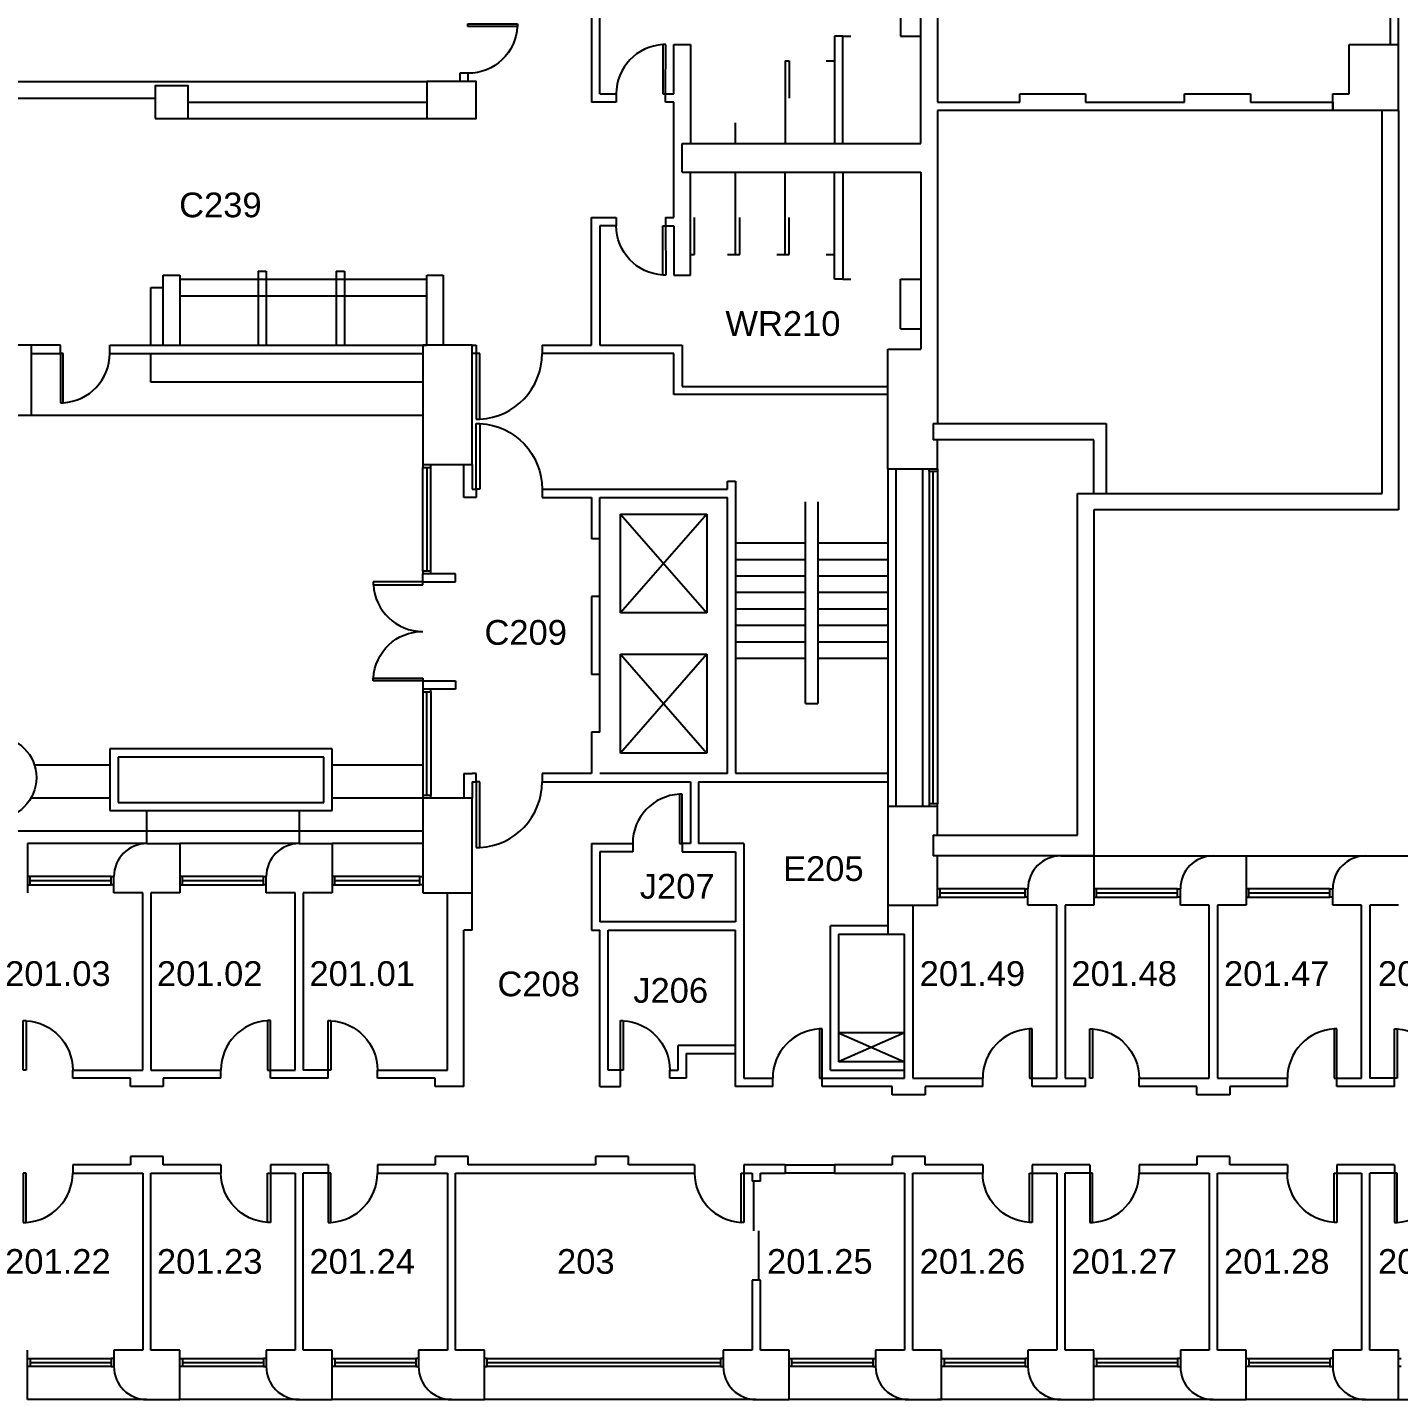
# Model space of a CAD drawing. Header units: inches. Extents: x -1726 to 1697, y -666 to 1878.
# Drawn here: x -484 to 515, y -666 to 333 of the extents above; entities that cross this region are included whole.
import ezdxf

# ---------------------------------------------------------------- set-up
doc = ezdxf.new("R2010")
doc.units = ezdxf.units.IN
doc.header["$MEASUREMENT"] = 0
doc.layers.get('0').update_dxf_attribs({"linetype": 'CONTINUOUS'})
for name, color, linetype in [('A-DOOR', 4, 'CONTINUOUS'), ('A-FLOR-HRAL', 4, 'CONTINUOUS'), ('A-FLOR-STRS', 4, 'CONTINUOUS'), ('A-FURN', 3, 'CONTINUOUS'), ('A-GLAZ', 3, 'CONTINUOUS'), ('A-PFLR-TEXT', 3, 'CONTINUOUS'), ('A-ROOF-OTLN', 6, 'CONTINUOUS'), ('A-WALL', 5, 'CONTINUOUS'), ('A-WALL-JAMB', 6, 'CONTINUOUS'), ('M-EQPM-EVTR', 4, 'CONTINUOUS'), ('P-SANR-EQPM', 5, 'CONTINUOUS'), ('S-COLS', 6, 'CONTINUOUS')]:
    doc.layers.add(name, color=color, linetype=linetype)
doc.styles.get("Standard").update_dxf_attribs({"font": 'arial.ttf'})

# ---------------------------------------------------------------- blocks, each defined once
blk = doc.blocks.new('A$C3DF82993')
at = {"layer": 'A-DOOR'}
for p, q in [((36, 36), (34, 36)), ((34, 36), (34, 0)), ((36, 0), (36, 36)), ((34, 0), (36, 0))]:
    blk.add_line(p, q, dxfattribs=at)
blk.add_arc((36, 0), 36, 93.18474, 180, dxfattribs=at)

msp = doc.modelspace()

# ---------------------------------------------------------------- linework, layer by layer
for p, q in [((-423.64, -203.92), (-478.5, -203.92)), ((-195.64, -203.92), (-261.64, -203.92)), ((-423.64, -227.92), (-481.14, -227.92)), ((-195.64, -227.92), (-261.64, -227.92)), ((-396.64, -260.92), (-396.64, -236.92)), ((-285.64, -236.92), (-285.64, -260.92)), ((107.36, -398.92), (155.36, -419.92)), ((155.36, -398.92), (107.36, -419.92)), ((155.36, -398.92), (107.36, -398.92))]:
    msp.add_line(p, q)
at = {"layer": 'A-DOOR'}
for p, q in [((36.37, -536.91), (36.36, -500.91)), ((36.36, -500.91), (38.36, -500.91)), ((38.36, -500.91), (38.37, -536.91)), ((38.37, -536.91), (36.37, -536.91))]:
    msp.add_line(p, q, dxfattribs=at)
msp.add_arc((38.36, -500.91), 36, 180.01585, 266.83111, dxfattribs=at)
at = {"layer": 'A-FLOR-HRAL'}
for p, q in [((83.36, -158.92), (83.36, -11.92)), ((92.36, -11.92), (92.36, -158.92)), ((83.36, -158.92), (92.36, -158.92))]:
    msp.add_line(p, q, dxfattribs=at)
at = {"layer": 'A-FLOR-STRS'}
for p, q in [((143.36, 12.08), (143.36, -209.68)), ((32.36, -41.92), (83.36, -41.92)), ((92.36, -41.92), (143.36, -41.92)), ((32.36, -53.92), (83.36, -53.92)), ((92.36, -53.92), (143.36, -53.92)), ((32.36, -65.92), (83.36, -65.92)), ((92.36, -65.92), (143.36, -65.92)), ((32.36, -77.92), (83.36, -77.92)), ((92.36, -77.92), (143.36, -77.92)), ((32.36, -89.92), (83.36, -89.92)), ((92.36, -89.92), (143.36, -89.92)), ((32.36, -101.92), (83.36, -101.92)), ((92.36, -101.92), (143.36, -101.92)), ((32.36, -113.92), (83.36, -113.92)), ((92.36, -113.92), (143.36, -113.92)), ((32.36, -125.92), (83.36, -125.92)), ((92.36, -125.92), (143.36, -125.92))]:
    msp.add_line(p, q, dxfattribs=at)
at = {"layer": 'A-FURN'}
for p, q in [((-372.64, 150.08), (-192.64, 150.08)), ((-315.64, 156.08), (-315.64, 102.08)), ((-315.64, 156.08), (-309.64, 156.08)), ((-309.64, 156.08), (-309.64, 102.08)), ((-258.64, 156.08), (-258.64, 102.08)), ((-258.64, 156.08), (-252.64, 156.08)), ((-252.64, 156.08), (-252.64, 102.08)), ((-372.64, 138.08), (-192.64, 138.08)), ((-261.64, -191.92), (-423.64, -191.92)), ((-261.64, -191.92), (-423.64, -191.92)), ((-423.64, -191.92), (-423.64, -236.92)), ((-423.64, -191.92), (-423.64, -236.92)), ((-267.64, -197.92), (-417.64, -197.92)), ((-417.64, -197.92), (-417.64, -230.92)), ((-267.64, -230.92), (-267.64, -197.92)), ((-261.64, -236.92), (-261.64, -191.92)), ((-261.64, -236.92), (-261.64, -191.92)), ((-423.64, -236.92), (-261.64, -236.92)), ((-423.64, -236.92), (-261.64, -236.92)), ((-417.64, -230.92), (-267.64, -230.92))]:
    msp.add_line(p, q, dxfattribs=at)
msp.add_circle((-507.12, -212.92), 30, dxfattribs=at)
at = {"layer": 'A-GLAZ'}
for p, q in [((-195.64, -62.42), (-195.64, 13.08)), ((-192.64, 13.08), (-192.64, -62.42)), ((-189.64, -62.42), (-189.64, 13.08)), ((173.36, 10.08), (173.36, -231.92)), ((176.36, -231.92), (176.36, 10.08)), ((179.36, 10.08), (179.36, -231.92)), ((-195.64, -150.42), (-195.64, -225.92)), ((-192.64, -225.92), (-192.64, -150.42)), ((-189.64, -150.42), (-189.64, -225.92)), ((-422.64, -284.92), (-481.64, -284.92)), ((-481.64, -287.92), (-422.64, -287.92)), ((-311.64, -284.92), (-370.64, -284.92)), ((-370.64, -287.92), (-311.64, -287.92)), ((-197.64, -284.92), (-259.64, -284.92)), ((-259.64, -287.92), (-197.64, -287.92)), ((-481.64, -290.92), (-422.64, -290.92)), ((-370.64, -290.92), (-311.64, -290.92)), ((-259.64, -290.92), (-197.64, -290.92)), ((243.36, -293.92), (181.36, -293.92)), ((181.36, -296.92), (243.36, -296.92)), ((354.36, -293.92), (295.36, -293.92)), ((295.36, -296.92), (354.36, -296.92)), ((465.36, -293.92), (406.36, -293.92)), ((406.36, -296.92), (465.36, -296.92)), ((181.36, -299.92), (243.36, -299.92)), ((295.36, -299.92), (354.36, -299.92)), ((406.36, -299.92), (465.36, -299.92)), ((45.36, -506.92), (45.36, -542.92)), ((49.36, -578.92), (49.36, -542.92)), ((-481.64, -635.92), (-422.64, -635.92)), ((-481.64, -638.92), (-422.64, -638.92)), ((-370.64, -635.92), (-311.64, -635.92)), ((-370.64, -638.92), (-311.64, -638.92)), ((-259.64, -635.92), (-200.64, -635.92)), ((-259.64, -638.92), (-200.64, -638.92)), ((-148.64, -635.92), (21.36, -635.92)), ((-148.64, -638.92), (21.36, -638.92)), ((73.36, -635.92), (132.36, -635.92)), ((73.36, -638.92), (132.36, -638.92)), ((184.36, -635.92), (243.36, -635.92)), ((184.36, -638.92), (243.36, -638.92)), ((295.36, -635.92), (354.36, -635.92)), ((295.36, -638.92), (354.36, -638.92)), ((406.36, -635.92), (465.36, -635.92)), ((406.36, -638.92), (465.36, -638.92)), ((-422.64, -641.92), (-481.64, -641.92)), ((-311.64, -641.92), (-370.64, -641.92)), ((-200.64, -641.92), (-259.64, -641.92)), ((21.36, -641.92), (-148.64, -641.92)), ((132.36, -641.92), (73.36, -641.92)), ((243.36, -641.92), (184.36, -641.92)), ((354.36, -641.92), (295.36, -641.92)), ((465.36, -641.92), (406.36, -641.92))]:
    msp.add_line(p, q, dxfattribs=at)
at = {"layer": 'A-ROOF-OTLN'}
for p, q in [((503.36, -5.92), (503.36, 273.08)), ((515.36, 273.08), (515.36, -17.92)), ((-393.64, 75.08), (-393.64, 96.08)), ((-195.64, 75.08), (-393.64, 75.08)), ((-480.64, 51.08), (-195.64, 51.08)), ((149.36, -233.92), (149.36, 12.08)), ((168.56, 12.08), (168.56, -233.92)), ((281.36, -5.92), (503.36, -5.92)), ((281.36, -254.92), (281.36, -5.92)), ((515.36, -17.92), (293.36, -17.92)), ((293.36, -17.92), (293.36, -269.92)), ((-66.64, -80.92), (-66.64, -38.92)), ((-66.64, -179.92), (-66.64, -137.92)), ((176.36, -254.92), (176.36, -269.92)), ((176.36, -254.92), (281.36, -254.92)), ((-396.64, -260.92), (-483.64, -260.92)), ((-285.64, -260.92), (-372.64, -260.92)), ((-195.64, -260.92), (-261.64, -260.92)), ((293.36, -269.92), (176.36, -269.92)), ((293.36, -269.92), (380.36, -269.92)), ((404.36, -269.92), (491.36, -269.92)), ((515.36, -269.92), (602.36, -269.92)), ((-396.64, -665.92), (-483.64, -665.92)), ((-285.64, -665.92), (-372.64, -665.92)), ((-174.64, -665.92), (-261.64, -665.92)), ((47.36, -665.92), (-150.64, -665.92)), ((158.36, -665.92), (71.36, -665.92)), ((269.36, -665.92), (179.36, -665.92)), ((380.36, -665.92), (293.36, -665.92)), ((491.36, -665.92), (404.36, -665.92)), ((515.36, -665.92), (602.36, -665.92))]:
    msp.add_line(p, q, dxfattribs=at)
at = {"layer": 'A-WALL'}
for p, q in [((515.36, 273.08), (515.36, 1662.08)), ((179.36, 390.08), (179.36, 279.08)), ((509.36, 321.08), (509.36, 390.08)), ((-72.64, 381.08), (-72.64, 279.08)), ((-66.64, 285.08), (-66.64, 375.08)), ((167.36, 249.08), (167.36, 378.08)), ((-12.64, 285.08), (-12.64, 321.08)), ((-12.64, 321.08), (-0.64, 321.08)), ((-0.64, 321.08), (-0.64, 249.08)), ((479.36, 285.08), (479.36, 321.08)), ((479.36, 321.08), (515.36, 321.08)), ((-168.64, 300.08), (-168.64, 294.08)), ((-162.64, 300.08), (-168.64, 300.08)), ((-162.64, 294.08), (-162.64, 300.08)), ((-522.64, 294.08), (-192.64, 294.08)), ((-528.64, 282.08), (-390.64, 282.08)), ((-66.64, 285.08), (-54.64, 285.08)), ((-54.64, 285.08), (-54.64, 279.08)), ((-18.64, 285.08), (-12.64, 285.08)), ((-18.64, 279.08), (-18.64, 285.08)), ((239.36, 285.08), (287.36, 285.08)), ((239.36, 279.08), (239.36, 285.08)), ((287.36, 285.08), (287.36, 279.08)), ((359.36, 285.08), (407.36, 285.08)), ((359.36, 279.08), (359.36, 285.08)), ((407.36, 285.08), (407.36, 279.08)), ((467.36, 285.08), (479.36, 285.08)), ((467.36, 273.08), (467.36, 285.08)), ((-366.64, 279.08), (-192.64, 279.08)), ((-54.64, 279.08), (-72.64, 279.08)), ((-12.64, 279.08), (-18.64, 279.08)), ((-12.64, 195.08), (-12.64, 279.08)), ((179.36, 279.08), (239.36, 279.08)), ((467.36, 273.08), (179.36, 273.08)), ((179.36, 273.08), (179.36, 45.08)), ((287.36, 279.08), (359.36, 279.08)), ((407.36, 279.08), (467.36, 279.08)), ((467.36, 279.08), (467.36, 273.08)), ((515.36, 273.08), (467.36, 273.08)), ((-366.64, 267.08), (-192.64, 267.08)), ((-6.64, 228.08), (-6.64, 249.08)), ((-6.64, 249.08), (167.36, 249.08)), ((-6.64, 228.08), (167.36, 228.08)), ((-0.64, 153.08), (-0.64, 228.08)), ((167.36, 228.08), (167.36, 99.08)), ((-72.64, 102.08), (-72.64, 195.08)), ((-72.64, 195.08), (-54.64, 195.08)), ((-54.64, 195.08), (-54.64, 189.08)), ((-18.64, 195.08), (-12.64, 195.08)), ((-18.64, 195.08), (-18.64, 189.08)), ((-66.64, 189.08), (-66.64, 102.08)), ((-54.64, 189.08), (-66.64, 189.08)), ((-18.64, 189.08), (-12.64, 189.08)), ((-12.64, 189.08), (-12.64, 153.08)), ((-384.64, 102.08), (-384.64, 153.08)), ((-384.64, 153.08), (-372.64, 153.08)), ((-372.64, 153.08), (-372.64, 102.08)), ((-192.64, 102.08), (-192.64, 153.08)), ((-192.64, 153.08), (-180.64, 153.08)), ((-180.64, 153.08), (-180.64, 102.08)), ((-12.64, 153.08), (-0.64, 153.08)), ((-393.64, 102.08), (-393.64, 144.08)), ((-393.64, 144.08), (-384.64, 144.08)), ((-459.64, 102.08), (-480.64, 102.08)), ((-459.64, 96.08), (-459.64, 102.08)), ((-423.64, 102.08), (-192.64, 102.08)), ((-423.64, 96.08), (-423.64, 102.08)), ((-159.64, 102.08), (-156.64, 102.08)), ((-156.64, 102.1), (-156.64, 96.08)), ((-108.63, 102.1), (-108.63, 96.08)), ((-108.63, 102.08), (-72.64, 102.08)), ((-66.64, 102.08), (-6.64, 102.08)), ((-6.64, 102.08), (-6.64, 72.08)), ((-480.64, 96.08), (-459.64, 96.08)), ((-423.64, 96.08), (-195.64, 96.08)), ((-156.64, 96.08), (-159.64, 96.08)), ((-12.64, 96.08), (-108.63, 96.08)), ((-12.64, 66.08), (-12.64, 96.08)), ((143.36, 99.08), (167.36, 99.08)), ((143.36, 72.08), (143.36, 99.08)), ((-6.64, 72.08), (143.36, 72.08)), ((143.36, 12.08), (143.36, 72.08)), ((143.36, 66.08), (-12.64, 66.08)), ((176.36, 45.08), (302.36, 45.08)), ((176.36, 45.08), (176.36, 33.08)), ((302.36, 45.08), (302.36, -5.92)), ((293.36, 33.08), (176.36, 33.08)), ((179.36, 12.08), (179.36, 33.08)), ((293.36, -5.92), (293.36, 33.08)), ((-195.64, 15.08), (-195.64, 15.08)), ((-195.64, 15.08), (-195.64, 15.08)), ((-165.64, -8.92), (-165.64, 15.08)), ((-159.64, 15.08), (-159.64, -2.92)), ((143.36, 12.08), (179.36, 12.08)), ((26.36, 3.08), (32.36, 3.08)), ((26.36, -2.92), (26.36, 3.08)), ((32.36, 3.08), (32.36, -209.68)), ((-156.64, -8.92), (-165.64, -8.92)), ((-159.64, -2.92), (-156.64, -2.92)), ((-156.64, -2.92), (-156.64, -8.92)), ((-108.63, -2.9), (-108.63, -8.92)), ((-108.63, -2.92), (26.36, -2.92)), ((-108.63, -8.92), (-72.64, -8.92)), ((-72.64, -8.92), (-72.64, -38.92)), ((-66.64, -8.92), (26.36, -8.92)), ((-66.64, -38.92), (-66.64, -8.92)), ((26.36, -209.92), (26.36, -8.92)), ((-66.64, -38.92), (-72.64, -38.92)), ((-171.64, -64.42), (-195.64, -64.42)), ((-195.64, -70.42), (-195.64, -64.42)), ((-171.64, -70.42), (-171.64, -64.42)), ((-195.64, -70.42), (-171.64, -70.42)), ((-66.64, -80.92), (-72.64, -80.92)), ((-72.64, -80.92), (-72.64, -137.92)), ((-66.64, -137.92), (-66.64, -80.92)), ((-66.64, -137.92), (-72.64, -137.92)), ((-195.64, -142.42), (-171.64, -142.42)), ((-195.64, -142.42), (-195.64, -148.42)), ((-171.64, -148.42), (-195.64, -148.42)), ((-171.64, -142.42), (-171.64, -148.42)), ((-66.64, -179.92), (-72.64, -179.92)), ((-72.64, -179.92), (-72.64, -209.92)), ((32.36, -209.68), (143.36, -209.68)), ((143.36, -209.68), (143.36, -233.92)), ((-165.64, -209.92), (-165.64, -227.92)), ((-165.64, -209.92), (-159.64, -209.92)), ((-156.64, -209.92), (-159.64, -209.92)), ((-159.64, -215.92), (-159.64, -227.92)), ((-159.64, -215.92), (-156.64, -215.92)), ((-156.64, -215.92), (-156.64, -209.92)), ((-72.64, -209.92), (-108.63, -209.92)), ((-108.63, -209.92), (-108.63, -215.93)), ((-108.63, -215.92), (-0.64, -215.92)), ((26.36, -209.92), (-66.64, -209.92)), ((-0.64, -215.92), (-0.64, -260.92)), ((5.36, -215.92), (5.36, -260.92)), ((5.36, -215.92), (143.36, -215.92)), ((-195.64, -251.92), (-1536.64, -251.92)), ((-483.64, -260.92), (-483.64, -296.92)), ((-396.64, -260.92), (-372.64, -260.92)), ((-372.64, -260.92), (-372.64, -296.92)), ((-285.64, -260.92), (-261.64, -260.92)), ((-261.64, -260.92), (-261.64, -296.92)), ((-261.64, -260.92), (-261.64, -296.92)), ((-72.64, -260.92), (-72.64, -323.92)), ((-72.64, -260.92), (-42.64, -260.92)), ((-66.64, -266.92), (-66.64, -317.92)), ((-42.64, -266.92), (-66.64, -266.92)), ((-42.64, -260.92), (-42.64, -266.92)), ((-0.64, -260.92), (-6.64, -260.92)), ((-6.64, -260.92), (-6.64, -266.92)), ((-6.64, -266.92), (32.36, -266.92)), ((38.36, -260.92), (5.36, -260.92)), ((32.36, -266.92), (32.36, -317.92)), ((38.36, -260.92), (38.36, -431.92)), ((269.36, -269.92), (293.36, -269.92)), ((293.36, -269.92), (293.36, -305.92)), ((380.36, -269.92), (404.36, -269.92)), ((404.36, -269.92), (404.36, -305.92)), ((491.36, -269.92), (515.36, -269.92)), ((-420.64, -296.92), (-420.64, -284.92)), ((-309.64, -296.92), (-309.64, -284.92)), ((-399.64, -296.92), (-420.64, -296.92)), ((-399.64, -425.92), (-399.64, -296.92)), ((-393.64, -296.92), (-393.64, -425.92)), ((-372.64, -296.92), (-393.64, -296.92)), ((-288.64, -296.92), (-309.64, -296.92)), ((-288.64, -425.92), (-288.64, -296.92)), ((-282.64, -296.92), (-282.64, -425.92)), ((-261.64, -296.92), (-282.64, -296.92)), ((-177.64, -425.92), (-177.64, -296.92)), ((-159.64, -323.92), (-159.64, -296.92)), ((245.36, -305.92), (245.36, -293.92)), ((356.36, -305.92), (356.36, -293.92)), ((467.36, -305.92), (467.36, -293.92)), ((143.36, -305.92), (143.36, -326.92)), ((161.36, -305.92), (161.36, -431.92)), ((266.36, -305.92), (245.36, -305.92)), ((266.36, -431.92), (266.36, -305.92)), ((272.36, -305.92), (272.36, -431.92)), ((293.36, -305.92), (272.36, -305.92)), ((377.36, -305.92), (356.36, -305.92)), ((377.36, -431.92), (377.36, -305.92)), ((383.36, -305.92), (383.36, -431.92)), ((404.36, -305.92), (383.36, -305.92)), ((488.36, -305.92), (467.36, -305.92)), ((488.36, -431.92), (488.36, -305.92)), ((494.36, -305.92), (494.36, -431.92)), ((515.36, -305.92), (494.36, -305.92)), ((32.36, -317.92), (-66.64, -317.92)), ((-165.64, -437.92), (-165.64, -323.92)), ((-159.64, -323.92), (-165.64, -323.92)), ((-72.64, -323.92), (-66.64, -323.92)), ((-66.64, -437.92), (-66.64, -323.92)), ((-60.64, -323.92), (32.36, -323.92)), ((-60.64, -425.92), (-60.64, -323.92)), ((32.36, -437.92), (32.36, -323.92)), ((143.36, -320.92), (101.36, -320.92)), ((101.36, -425.92), (101.36, -320.92)), ((107.36, -326.92), (155.36, -326.92)), ((107.36, -326.92), (107.36, -419.92)), ((155.36, -431.92), (155.36, -326.92)), ((32.36, -407.92), (-9.64, -407.92)), ((-9.64, -425.92), (-9.64, -407.92)), ((-3.64, -413.92), (32.36, -413.92)), ((-3.64, -413.92), (-3.64, -431.92)), ((-450.64, -425.92), (-399.64, -425.92)), ((-450.64, -431.92), (-450.64, -425.92)), ((-393.64, -425.92), (-342.64, -425.92)), ((-342.64, -431.92), (-342.64, -425.92)), ((-306.64, -425.92), (-288.64, -425.92)), ((-306.64, -431.92), (-306.64, -425.92)), ((-264.64, -425.92), (-282.64, -425.92)), ((-264.64, -431.92), (-264.64, -425.92)), ((-228.64, -425.92), (-177.64, -425.92)), ((-228.64, -431.92), (-228.64, -425.92)), ((-51.64, -425.93), (-60.64, -425.92)), ((-51.64, -437.92), (-51.64, -425.93)), ((-15.64, -425.92), (-9.64, -425.92)), ((-15.64, -431.92), (-15.64, -425.92)), ((101.36, -425.92), (155.36, -425.92)), ((155.36, -419.92), (107.36, -419.92)), ((-408.64, -431.92), (-450.64, -431.92)), ((-408.64, -437.92), (-408.64, -431.92)), ((-384.64, -437.92), (-408.64, -437.92)), ((-342.64, -431.92), (-384.64, -431.92)), ((-384.64, -431.92), (-384.64, -437.92)), ((-264.64, -431.92), (-306.64, -431.92)), ((-186.64, -431.92), (-228.64, -431.92)), ((-186.64, -437.92), (-186.64, -431.92)), ((-165.64, -437.92), (-186.64, -437.92)), ((-66.64, -437.92), (-51.64, -437.92)), ((-3.64, -431.92), (-15.64, -431.92)), ((59.36, -437.92), (32.36, -437.92)), ((38.36, -431.92), (59.36, -431.92)), ((59.36, -437.92), (59.36, -431.92)), ((95.36, -431.92), (155.36, -431.92)), ((95.36, -437.92), (95.36, -431.92)), ((146.36, -437.92), (95.36, -437.92)), ((146.36, -443.92), (146.36, -437.92)), ((161.36, -431.92), (212.36, -431.92)), ((170.36, -437.92), (170.36, -443.92)), ((212.36, -437.92), (170.36, -437.92)), ((212.36, -437.92), (212.36, -431.92)), ((248.36, -431.92), (266.36, -431.92)), ((248.36, -437.92), (248.36, -431.92)), ((287.36, -437.92), (248.36, -437.92)), ((272.36, -431.92), (287.36, -431.92)), ((287.36, -437.92), (287.36, -431.92)), ((326.36, -431.92), (377.36, -431.92)), ((326.36, -437.92), (326.36, -431.92)), ((368.36, -437.92), (326.36, -437.92)), ((368.36, -443.92), (368.36, -437.92)), ((383.36, -431.92), (434.36, -431.92)), ((392.36, -437.92), (392.36, -443.92)), ((434.36, -437.92), (392.36, -437.92)), ((434.36, -437.92), (434.36, -431.92)), ((470.36, -431.92), (488.36, -431.92)), ((470.36, -437.92), (470.36, -431.92)), ((512.36, -437.92), (470.36, -437.92)), ((512.36, -431.92), (494.36, -431.92)), ((512.36, -437.92), (512.36, -431.92)), ((170.36, -443.92), (146.36, -443.92)), ((392.36, -443.92), (368.36, -443.92)), ((-384.64, -488.92), (-408.64, -488.92)), ((-408.64, -488.92), (-408.64, -494.92)), ((-384.64, -494.92), (-384.64, -488.92)), ((-162.64, -488.92), (-186.64, -488.92)), ((-186.64, -488.92), (-186.64, -494.92)), ((-162.64, -494.92), (-162.64, -488.92)), ((-45.64, -488.92), (-69.64, -488.92)), ((-69.64, -488.92), (-69.64, -494.92)), ((-45.64, -494.92), (-45.64, -488.92)), ((146.36, -488.92), (146.36, -494.92)), ((170.36, -488.92), (146.36, -488.92)), ((170.36, -494.92), (170.36, -488.92)), ((392.36, -488.92), (368.36, -488.92)), ((368.36, -488.92), (368.36, -494.92)), ((392.36, -494.92), (392.36, -488.92)), ((-408.64, -494.92), (-450.64, -494.92)), ((-450.64, -494.92), (-450.64, -500.92)), ((-342.64, -494.92), (-384.64, -494.92)), ((-342.64, -494.92), (-342.64, -500.92)), ((-264.64, -494.92), (-306.64, -494.92)), ((-306.64, -494.92), (-306.64, -500.92)), ((-264.64, -494.92), (-264.64, -500.92)), ((-186.64, -494.92), (-228.64, -494.92)), ((-228.64, -494.92), (-228.64, -500.92)), ((-69.64, -494.92), (-162.64, -494.92)), ((2.36, -494.92), (-45.64, -494.92)), ((2.36, -494.92), (2.36, -500.92)), ((44.36, -494.92), (38.36, -494.92)), ((38.36, -494.92), (38.36, -500.91)), ((68.36, -494.92), (44.36, -494.92)), ((68.36, -494.92), (68.36, -500.92)), ((68.36, -494.92), (104.36, -494.92)), ((146.36, -494.92), (104.36, -494.92)), ((104.36, -494.92), (104.36, -500.92)), ((212.36, -494.92), (170.36, -494.92)), ((212.36, -494.92), (212.36, -500.92)), ((290.36, -494.92), (248.36, -494.92)), ((248.36, -494.92), (248.36, -500.92)), ((290.36, -494.92), (290.36, -500.92)), ((368.36, -494.92), (326.36, -494.92)), ((326.36, -494.92), (326.36, -500.92)), ((434.36, -494.92), (392.36, -494.92)), ((434.36, -494.92), (434.36, -500.92)), ((512.36, -494.92), (470.36, -494.92)), ((470.36, -494.92), (470.36, -500.92)), ((512.36, -494.92), (512.36, -500.92)), ((-450.64, -500.92), (-399.64, -500.92)), ((-399.64, -500.92), (-399.64, -629.92)), ((-393.64, -629.92), (-393.64, -500.92)), ((-393.64, -500.92), (-342.64, -500.92)), ((-306.64, -500.92), (-288.64, -500.92)), ((-288.64, -500.92), (-288.64, -629.92)), ((-282.64, -629.92), (-282.64, -500.92)), ((-264.64, -500.92), (-282.64, -500.92)), ((-228.64, -500.92), (-177.64, -500.92)), ((-177.64, -500.92), (-177.64, -629.92)), ((-171.64, -500.92), (2.36, -500.92)), ((-171.64, -629.92), (-171.64, -500.92)), ((38.36, -500.91), (44.36, -500.91)), ((44.36, -500.91), (44.36, -506.92)), ((50.36, -506.92), (44.36, -506.92)), ((50.36, -500.92), (68.36, -500.92)), ((50.36, -506.92), (50.36, -500.92)), ((104.36, -500.92), (68.36, -500.92)), ((104.36, -500.92), (155.36, -500.92)), ((155.36, -500.92), (155.36, -629.92)), ((161.36, -629.92), (161.36, -500.92)), ((161.36, -500.92), (212.36, -500.92)), ((248.36, -500.92), (266.36, -500.92)), ((266.36, -500.92), (266.36, -629.92)), ((272.36, -629.92), (272.36, -500.92)), ((290.36, -500.92), (272.36, -500.92)), ((326.36, -500.92), (377.36, -500.92)), ((377.36, -500.92), (377.36, -629.92)), ((383.36, -629.92), (383.36, -500.92)), ((383.36, -500.92), (434.36, -500.92)), ((470.36, -500.92), (488.36, -500.92)), ((488.36, -500.92), (488.36, -629.92)), ((494.36, -629.92), (494.36, -500.92)), ((512.36, -500.92), (494.36, -500.92)), ((50.36, -578.92), (44.36, -578.92)), ((44.36, -578.92), (44.36, -629.92)), ((50.36, -629.92), (50.36, -578.92)), ((-483.64, -665.92), (-483.64, -629.92)), ((-399.64, -629.92), (-420.64, -629.92)), ((-420.64, -629.92), (-420.64, -641.92)), ((-372.64, -629.92), (-393.64, -629.92)), ((-372.64, -665.92), (-372.64, -629.92)), ((-288.64, -629.92), (-309.64, -629.92)), ((-309.64, -629.92), (-309.64, -641.92)), ((-261.64, -629.92), (-282.64, -629.92)), ((-261.64, -665.92), (-261.64, -629.92)), ((-177.64, -629.92), (-198.64, -629.92)), ((-198.64, -629.92), (-198.64, -641.92)), ((-150.64, -629.92), (-171.64, -629.92)), ((-150.64, -665.92), (-150.64, -629.92)), ((44.36, -629.92), (23.36, -629.92)), ((23.36, -629.92), (23.36, -641.92)), ((71.36, -629.92), (50.36, -629.92)), ((71.36, -665.92), (71.36, -629.92)), ((155.36, -629.92), (134.36, -629.92)), ((134.36, -629.92), (134.36, -641.92)), ((182.36, -629.92), (161.36, -629.92)), ((182.36, -665.92), (182.36, -629.92)), ((266.36, -629.92), (245.36, -629.92)), ((245.36, -629.92), (245.36, -641.92)), ((293.36, -629.92), (272.36, -629.92)), ((293.36, -665.92), (293.36, -629.92)), ((377.36, -629.92), (356.36, -629.92)), ((356.36, -629.92), (356.36, -641.92)), ((404.36, -629.92), (383.36, -629.92)), ((404.36, -665.92), (404.36, -629.92)), ((488.36, -629.92), (467.36, -629.92)), ((467.36, -629.92), (467.36, -641.92)), ((515.36, -629.92), (494.36, -629.92)), ((515.36, -665.92), (515.36, -629.92)), ((-396.64, -665.92), (-372.64, -665.92)), ((-285.64, -665.92), (-261.64, -665.92)), ((-174.64, -665.92), (-150.64, -665.92)), ((47.36, -665.92), (71.36, -665.92)), ((158.36, -665.92), (182.36, -665.92)), ((269.36, -665.92), (293.36, -665.92)), ((380.36, -665.92), (404.36, -665.92)), ((491.36, -665.92), (515.36, -665.92))]:
    msp.add_line(p, q, dxfattribs=at)
for centre, start, end in [((-396.64, -284.92), 90, 180), ((-285.64, -284.92), 90, 180), ((269.36, -293.92), 90, 180), ((380.36, -293.92), 90, 180), ((491.36, -293.92), 90, 180), ((-396.64, -641.92), 180, 270), ((-285.64, -641.92), 180, 270), ((-174.64, -641.92), 180, 270), ((47.36, -641.92), 180, 270), ((158.36, -641.92), 180, 270), ((269.36, -641.92), 180, 270), ((380.36, -641.92), 180, 270), ((491.36, -641.92), 180, 270)]:
    msp.add_arc(centre, 24, start, end, dxfattribs=at)
at = {"layer": 'A-WALL-JAMB'}
for p, q in [((-195.64, 15.08), (-195.64, 13.08)), ((-195.64, 13.08), (-189.64, 13.08)), ((-189.64, 13.08), (-189.64, 15.08)), ((173.36, 10.08), (173.36, 12.08)), ((179.36, 10.08), (173.36, 10.08)), ((179.36, 12.08), (179.36, 10.08)), ((-189.64, -62.42), (-195.64, -62.42)), ((-195.64, -62.42), (-195.64, -64.42)), ((-189.64, -64.42), (-189.64, -62.42)), ((-195.64, -148.42), (-195.64, -150.42)), ((-189.64, -150.42), (-189.64, -148.42)), ((-195.64, -150.42), (-189.64, -150.42)), ((-189.64, -225.92), (-195.64, -225.92)), ((-195.64, -225.92), (-195.64, -227.92)), ((-189.64, -227.92), (-189.64, -225.92)), ((179.36, -231.92), (173.36, -231.92)), ((173.36, -231.92), (173.36, -233.92)), ((179.36, -233.92), (179.36, -231.92)), ((-481.64, -284.92), (-483.64, -284.92)), ((-481.64, -290.92), (-481.64, -284.92)), ((-422.64, -290.92), (-422.64, -284.92)), ((-422.64, -284.92), (-420.64, -284.92)), ((-370.64, -284.92), (-372.64, -284.92)), ((-370.64, -290.92), (-370.64, -284.92)), ((-311.64, -290.92), (-311.64, -284.92)), ((-311.64, -284.92), (-309.64, -284.92)), ((-259.64, -284.92), (-261.64, -284.92)), ((-259.64, -290.92), (-259.64, -284.92)), ((-197.64, -290.92), (-197.64, -284.92)), ((-197.64, -284.92), (-195.64, -284.92)), ((-483.64, -290.92), (-481.64, -290.92)), ((-420.64, -290.92), (-422.64, -290.92)), ((-372.64, -290.92), (-370.64, -290.92)), ((-309.64, -290.92), (-311.64, -290.92)), ((-261.64, -290.92), (-259.64, -290.92)), ((-195.64, -290.92), (-197.64, -290.92)), ((181.36, -293.92), (179.36, -293.92)), ((181.36, -299.92), (181.36, -293.92)), ((243.36, -299.92), (243.36, -293.92)), ((243.36, -293.92), (245.36, -293.92)), ((295.36, -293.92), (293.36, -293.92)), ((295.36, -299.92), (295.36, -293.92)), ((354.36, -299.92), (354.36, -293.92)), ((354.36, -293.92), (356.36, -293.92)), ((406.36, -293.92), (404.36, -293.92)), ((406.36, -299.92), (406.36, -293.92)), ((465.36, -299.92), (465.36, -293.92)), ((465.36, -293.92), (467.36, -293.92)), ((179.36, -299.92), (181.36, -299.92)), ((245.36, -299.92), (243.36, -299.92)), ((293.36, -299.92), (295.36, -299.92)), ((356.36, -299.92), (354.36, -299.92)), ((404.36, -299.92), (406.36, -299.92)), ((467.36, -299.92), (465.36, -299.92)), ((-483.64, -635.92), (-481.64, -635.92)), ((-481.64, -635.92), (-481.64, -641.92)), ((-420.64, -635.92), (-422.64, -635.92)), ((-422.64, -635.92), (-422.64, -641.92)), ((-372.64, -635.92), (-370.64, -635.92)), ((-370.64, -635.92), (-370.64, -641.92)), ((-309.64, -635.92), (-311.64, -635.92)), ((-311.64, -635.92), (-311.64, -641.92)), ((-261.64, -635.92), (-259.64, -635.92)), ((-259.64, -635.92), (-259.64, -641.92)), ((-198.64, -635.92), (-200.64, -635.92)), ((-200.64, -635.92), (-200.64, -641.92)), ((-148.64, -635.92), (-150.64, -635.92)), ((-148.64, -641.92), (-148.64, -635.92)), ((23.36, -635.92), (21.36, -635.92)), ((21.36, -635.92), (21.36, -641.92)), ((71.36, -635.92), (73.36, -635.92)), ((73.36, -641.92), (73.36, -635.92)), ((132.36, -635.92), (134.36, -635.92)), ((132.36, -635.92), (132.36, -641.92)), ((182.36, -635.92), (184.36, -635.92)), ((184.36, -635.92), (184.36, -641.92)), ((245.36, -635.92), (243.36, -635.92)), ((243.36, -635.92), (243.36, -641.92)), ((293.36, -635.92), (295.36, -635.92)), ((295.36, -635.92), (295.36, -641.92)), ((356.36, -635.92), (354.36, -635.92)), ((354.36, -635.92), (354.36, -641.92)), ((404.36, -635.92), (406.36, -635.92)), ((406.36, -635.92), (406.36, -641.92)), ((467.36, -635.92), (465.36, -635.92)), ((465.36, -635.92), (465.36, -641.92)), ((515.36, -635.92), (517.36, -635.92)), ((-481.64, -641.92), (-483.64, -641.92)), ((-422.64, -641.92), (-420.64, -641.92)), ((-370.64, -641.92), (-372.64, -641.92)), ((-311.64, -641.92), (-309.64, -641.92)), ((-259.64, -641.92), (-261.64, -641.92)), ((-200.64, -641.92), (-198.64, -641.92)), ((-150.64, -641.92), (-148.64, -641.92)), ((21.36, -641.92), (23.36, -641.92)), ((73.36, -641.92), (71.36, -641.92)), ((132.36, -641.92), (134.36, -641.92)), ((184.36, -641.92), (182.36, -641.92)), ((243.36, -641.92), (245.36, -641.92)), ((295.36, -641.92), (293.36, -641.92)), ((354.36, -641.92), (356.36, -641.92)), ((406.36, -641.92), (404.36, -641.92)), ((465.36, -641.92), (467.36, -641.92)), ((517.36, -641.92), (515.36, -641.92))]:
    msp.add_line(p, q, dxfattribs=at)
at = {"layer": 'M-EQPM-EVTR'}
for p, q in [((-51.64, -92.92), (-51.64, -20.92)), ((-51.64, -20.92), (11.36, -20.92)), ((-51.64, -20.92), (11.36, -92.92)), ((11.36, -20.92), (-51.64, -92.92)), ((11.36, -20.92), (11.36, -92.92)), ((11.36, -92.92), (-51.64, -92.92)), ((-51.64, -195.05), (-51.64, -123.05)), ((-51.64, -123.05), (11.36, -123.05)), ((-51.64, -123.05), (11.36, -195.05)), ((11.36, -123.05), (-51.64, -195.05)), ((11.36, -123.05), (11.36, -195.05)), ((11.36, -195.05), (-51.64, -195.05))]:
    msp.add_line(p, q, dxfattribs=at)
at = {"layer": 'P-SANR-EQPM'}
for p, q in [((152.36, 363.08), (152.36, 327.08)), ((104.36, 327.08), (104.36, 309.08)), ((110.36, 327.08), (104.36, 327.08)), ((110.36, 249.08), (110.36, 327.08)), ((110.36, 327.08), (116.36, 327.08)), ((152.36, 327.08), (167.36, 327.08)), ((68.36, 309.08), (68.36, 249.08)), ((68.36, 309.08), (71.36, 309.08)), ((71.36, 309.08), (71.36, 282.08)), ((98.36, 309.08), (104.36, 309.08)), ((104.36, 309.08), (104.36, 249.08)), ((32.36, 249.08), (32.36, 264.08)), ((32.36, 168.08), (32.36, 228.08)), ((68.36, 168.08), (68.36, 228.08)), ((104.36, 168.08), (104.36, 228.08)), ((110.36, 228.08), (110.36, 150.08)), ((2.36, 168.08), (2.36, 195.08)), ((35.36, 168.08), (35.36, 195.08)), ((71.36, 168.08), (71.36, 195.08)), ((-0.64, 168.08), (2.36, 168.08)), ((26.36, 168.08), (32.36, 168.08)), ((32.36, 168.08), (35.36, 168.08)), ((62.36, 168.08), (68.36, 168.08)), ((68.36, 168.08), (71.36, 168.08)), ((98.36, 168.08), (104.36, 168.08)), ((104.36, 150.08), (104.36, 168.08)), ((110.36, 150.08), (104.36, 150.08)), ((110.36, 150.08), (116.36, 150.08)), ((152.36, 114.08), (152.36, 150.08)), ((152.36, 150.08), (167.36, 150.08)), ((152.36, 114.08), (167.36, 114.08))]:
    msp.add_line(p, q, dxfattribs=at)
at = {"layer": 'S-COLS'}
for points in [[(-390.64, 267.08), (-366.64, 267.08), (-366.64, 291.08), (-390.64, 291.08)], [(-192.64, 267.08), (-156.64, 267.08), (-156.64, 294.08), (-192.64, 294.08)], [(-528.64, 51.08), (-480.64, 51.08), (-480.64, 102.08), (-528.64, 102.08)], [(-195.64, 15.08), (-159.64, 15.08), (-159.64, 102.08), (-195.64, 102.08)], [(-195.64, -296.92), (-159.64, -296.92), (-159.64, -227.92), (-195.64, -227.92)]]:
    msp.add_lwpolyline(points, close=True, dxfattribs=at)
for points in [[(179.36, -254.92), (179.36, -233.92), (143.36, -233.92), (143.36, -305.92)], [(143.36, -305.92), (179.36, -305.92), (179.36, -269.92)]]:
    msp.add_lwpolyline(points, dxfattribs=at)

# ---------------------------------------------------------------- block references
at = {"layer": 'A-WALL', "xscale": -1}
for p, rotation in [((-162.64, 300.08), 270.0158456894853), ((-54.64, 189.08), 180.0258612751587), ((-195.65, -106.42), 90.01585079345563), ((-450.64, -425.92), 0.01585079345570506), ((-228.64, -425.92), 0.01585079345570506), ((-15.64, -425.92), 0.01585079345570506), ((326.36, -431.92), 0.01585079345570506), ((548.36, -431.92), 0.01585079345570506), ((-342.64, -500.92), 180.0158507934557), ((212.36, -500.92), 180.0158507934557), ((434.36, -500.92), 180.0158507934557)]:
    msp.add_blockref('A$C3DF82993', p, dxfattribs=dict(at, rotation=rotation))
at = {"layer": 'A-WALL'}
for p, rotation in [((-54.64, 285.08), 359.9741387248413), ((-423.64, 96.08), 179.9947671054217), ((-195.65, -106.42), 89.98414920654436), ((-42.64, -260.91), 359.9841492065443), ((-342.64, -425.92), 359.9841492065443), ((59.36, -431.92), 359.9841492065443), ((212.36, -431.92), 359.9841492065443), ((434.36, -431.92), 359.9841492065443), ((-450.64, -500.92), 179.9841492065443), ((-228.64, -500.92), 179.9841492065443), ((326.36, -500.92), 179.9841492065443), ((548.36, -500.92), 179.9841492065443)]:
    msp.add_blockref('A$C3DF82993', p, dxfattribs=dict(at, rotation=rotation))
for p, xscale, yscale, zscale, rotation in [((-108.63, 96.07), 1.333702232097858, 1.333702232097858, 1.333702232097858, 179.9841492065439), ((-108.63, -2.9), -1.333702232097858, 1.333702232097949, 1.333702232097868, 0.0158507934560248), ((-108.63, -215.93), 1.333702232097858, 1.333702232097858, 1.333702232097858, 179.9841492065439)]:
    msp.add_blockref('A$C3DF82993', p, dxfattribs=dict(at, xscale=xscale, yscale=yscale, zscale=zscale, rotation=rotation))

# ---------------------------------------------------------------- texts
at = {"layer": 'A-PFLR-TEXT'}
for s, p in [('C239', (-373.12, 195.23)), ('WR210', (24.89, 108.85)), ('C209', (-150.66, -116.13)), ('E205', (66.88, -288.18)), ('J207', (-37.49, -301.05)), ('201.03', (-499.9, -364.63)), ('201.02', (-389.3, -364.63)), ('201.01', (-278.16, -364.63)), ('201.49', (166.4, -364.63)), ('201.48', (276.99, -364.63)), ('201.47', (388.13, -364.63)), ('201.46', (500.36, -364.63)), ('C208', (-141.17, -372.17)), ('J206', (-42.23, -376.91)), ('201.22', (-499.9, -574.33)), ('201.23', (-389.3, -574.33)), ('201.24', (-278.16, -574.33)), ('203', (-97.76, -574.33)), ('201.25', (55.26, -574.33)), ('201.26', (166.4, -574.33)), ('201.27', (276.99, -574.33)), ('201.28', (388.13, -574.33)), ('201.29', (500.36, -574.33))]:
    msp.add_text(s, height=18, dxfattribs=at).set_placement(p)

doc.saveas('drawing.dxf')
